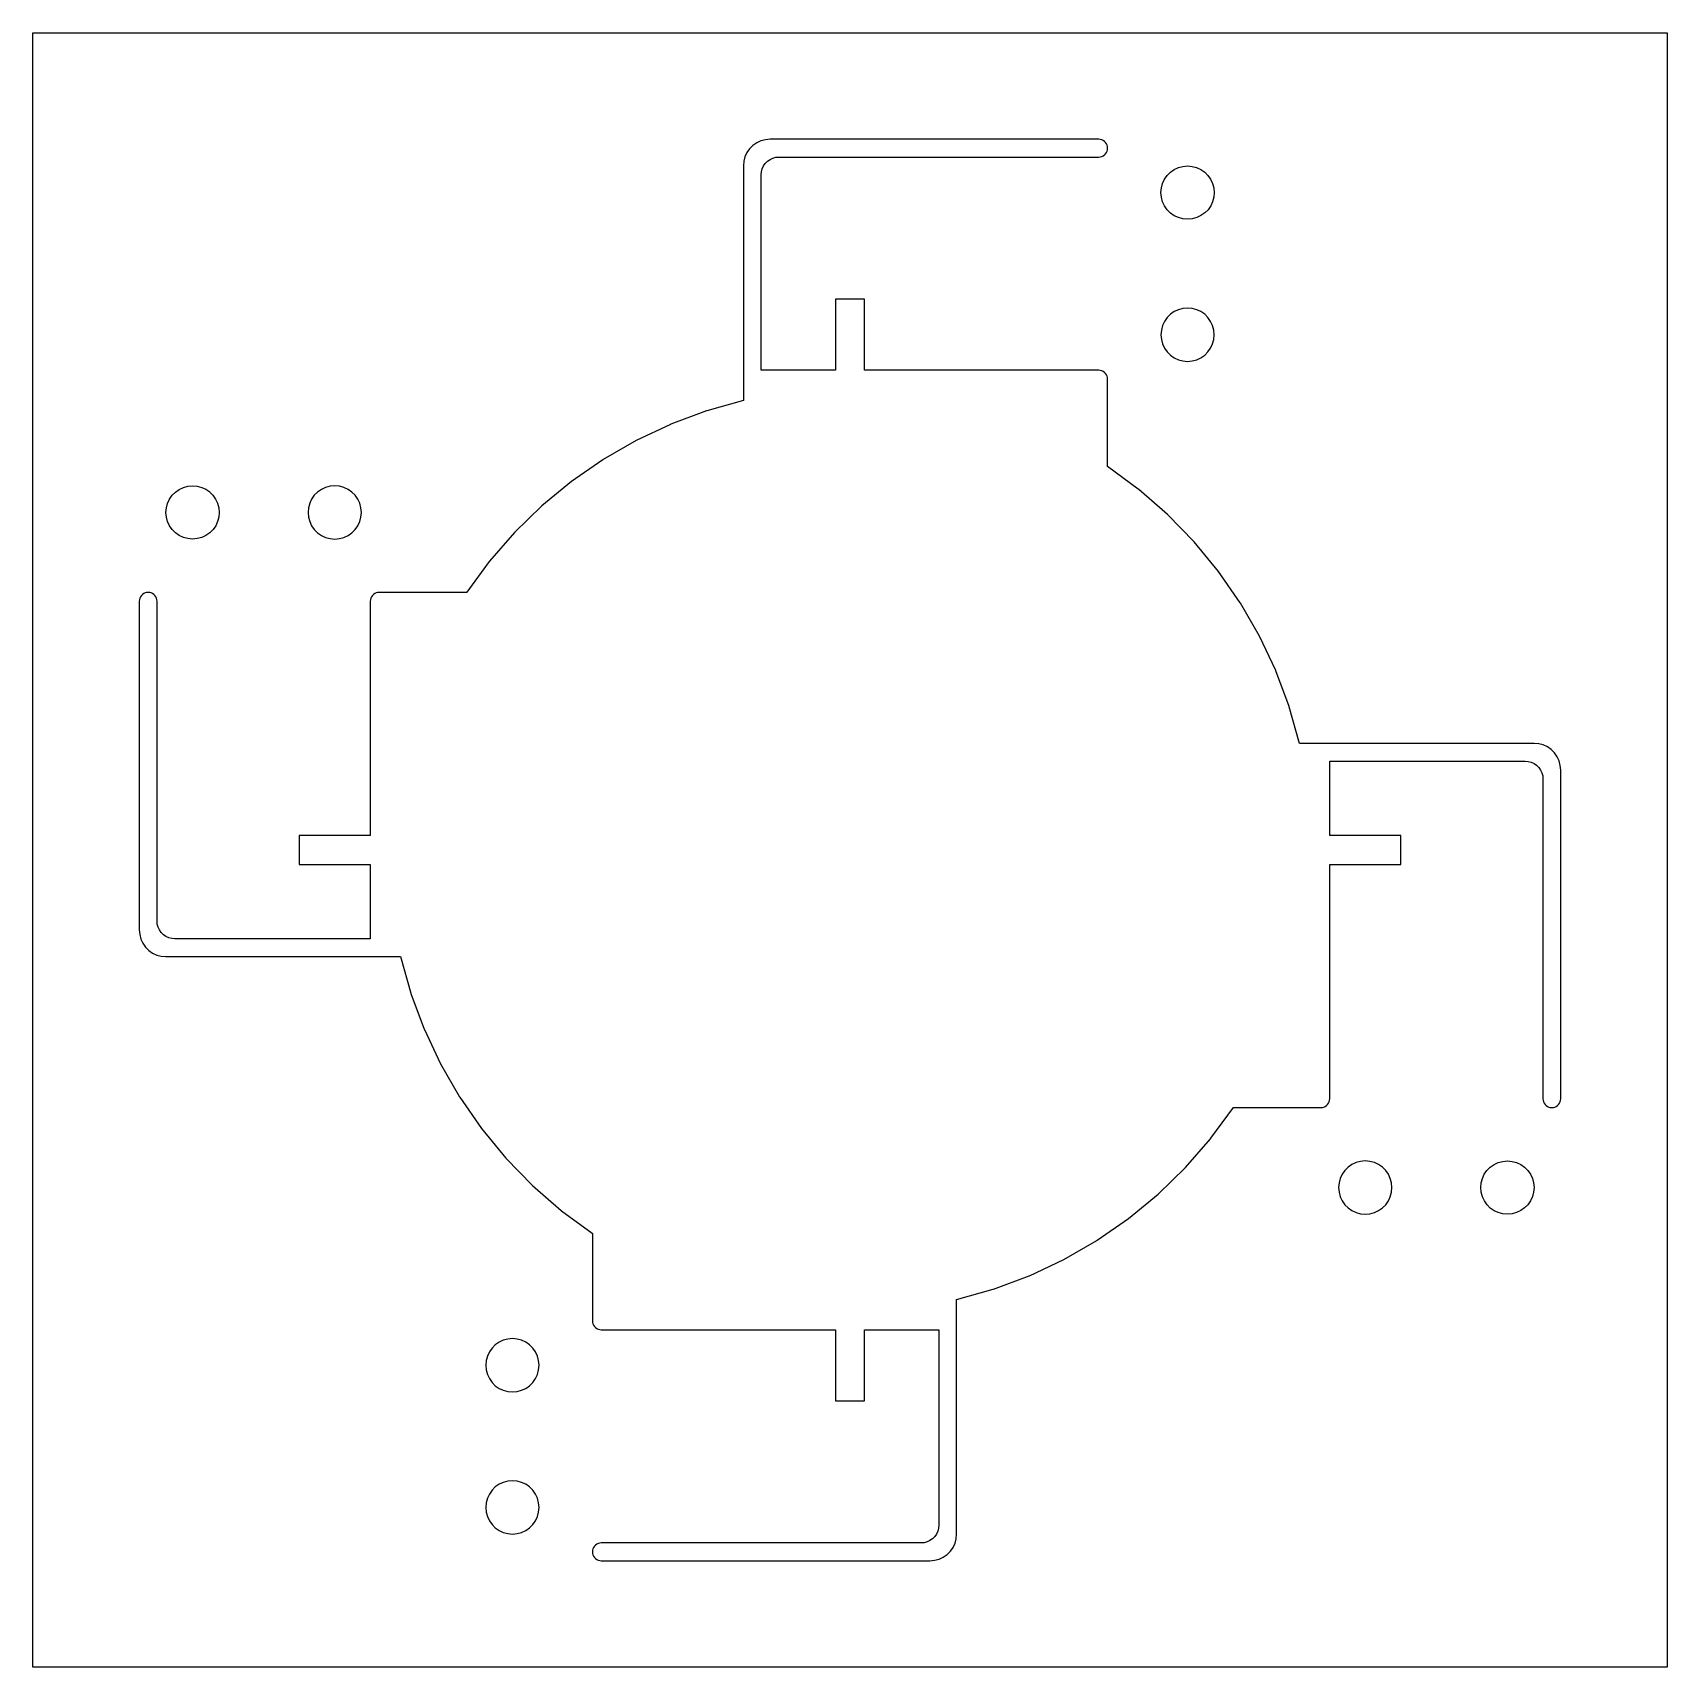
# Model space of a CAD drawing. Extents: x -46 to 46, y -46 to 46.
import ezdxf

# ---------------------------------------------------------------- set-up
doc = ezdxf.new("R2010")
doc.units = 0
doc.header["$MEASUREMENT"] = 0
doc.layers.add('Sketch14', color=7, linetype='Continuous')

msp = doc.modelspace()

# ---------------------------------------------------------------- linework, layer by layer
at = {"layer": 'Sketch14'}
for p, q in [((-46, 46, -0.81), (45.425, 46, -0.81)), ((-46, 45.425, -0.81), (-46, 46, -0.81)), ((45.425, 46, -0.81), (46, 46, -0.81)), ((46, 46, -0.81), (46, -45.425, -0.81)), ((-46, -46, -0.81), (-46, 45.425, -0.81)), ((-5.464, 39.649, -0.81), (-5.649, 39.464, -0.81)), ((-5.25, 39.799, -0.81), (-5.464, 39.649, -0.81)), ((-5.013, 39.91, -0.81), (-5.25, 39.799, -0.81)), ((-4.76, 39.977, -0.81), (-5.013, 39.91, -0.81)), ((-4.5, 40, -0.81), (-4.76, 39.977, -0.81)), ((-4.384, 40, -0.81), (-4.5, 40, -0.81)), ((14, 40, -0.81), (-4.384, 40, -0.81)), ((14.087, 39.992, -0.81), (14, 40, -0.81)), ((14.171, 39.97, -0.81), (14.087, 39.992, -0.81)), ((14.25, 39.933, -0.81), (14.171, 39.97, -0.81)), ((14.321, 39.883, -0.81), (14.25, 39.933, -0.81)), ((14.383, 39.821, -0.81), (14.321, 39.883, -0.81)), ((14.433, 39.75, -0.81), (14.383, 39.821, -0.81)), ((14.47, 39.671, -0.81), (14.433, 39.75, -0.81)), ((14.492, 39.587, -0.81), (14.47, 39.671, -0.81)), ((14.5, 39.501, -0.81), (14.492, 39.587, -0.81)), ((-5.977, 38.76, -0.81), (-6, 38.5, -0.81)), ((-5.91, 39.013, -0.81), (-5.977, 38.76, -0.81)), ((-5.799, 39.25, -0.81), (-5.91, 39.013, -0.81)), ((-5.649, 39.464, -0.81), (-5.799, 39.25, -0.81)), ((-4.866, 38.5, -0.81), (-4.766, 38.643, -0.81)), ((-4.766, 38.643, -0.81), (-4.643, 38.766, -0.81)), ((-4.643, 38.766, -0.81), (-4.5, 38.866, -0.81)), ((-4.5, 38.866, -0.81), (-4.342, 38.94, -0.81)), ((-4.342, 38.94, -0.81), (-4.174, 38.985, -0.81)), ((-4.174, 38.985, -0.81), (-4, 39, -0.81)), ((-4, 39, -0.81), (13.887, 39, -0.81)), ((13.887, 39, -0.81), (14, 39, -0.81)), ((14, 39, -0.81), (14.087, 39.008, -0.81)), ((14.087, 39.008, -0.81), (14.171, 39.03, -0.81)), ((14.171, 39.03, -0.81), (14.25, 39.067, -0.81)), ((14.25, 39.067, -0.81), (14.321, 39.117, -0.81)), ((14.321, 39.117, -0.81), (14.383, 39.179, -0.81)), ((14.383, 39.179, -0.81), (14.433, 39.25, -0.81)), ((14.433, 39.25, -0.81), (14.47, 39.329, -0.81)), ((14.47, 39.329, -0.81), (14.492, 39.413, -0.81)), ((14.492, 39.413, -0.81), (14.5, 39.5, -0.81)), ((-6, 38.5, -0.81), (-6, 25.381, -0.81)), ((-5, 38, -0.81), (-4.985, 38.174, -0.81)), ((-5, 37.931, -0.81), (-5, 38, -0.81)), ((-5, 27, -0.81), (-5, 37.931, -0.81)), ((-4.985, 38.174, -0.81), (-4.94, 38.342, -0.81)), ((-4.94, 38.342, -0.81), (-4.866, 38.5, -0.81)), ((17.59, 37.511, -0.81), (17.7, 37.749, -0.81)), ((17.7, 37.749, -0.81), (17.85, 37.963, -0.81)), ((17.85, 37.963, -0.81), (18.035, 38.148, -0.81)), ((18.035, 38.148, -0.81), (18.249, 38.298, -0.81)), ((18.249, 38.298, -0.81), (18.485, 38.409, -0.81)), ((18.485, 38.409, -0.81), (18.738, 38.477, -0.81)), ((18.738, 38.477, -0.81), (18.998, 38.5, -0.81)), ((18.998, 38.5, -0.81), (19.259, 38.477, -0.81)), ((19.259, 38.477, -0.81), (19.511, 38.41, -0.81)), ((19.511, 38.41, -0.81), (19.749, 38.3, -0.81)), ((19.749, 38.3, -0.81), (19.963, 38.15, -0.81)), ((19.963, 38.15, -0.81), (20.148, 37.965, -0.81)), ((20.148, 37.965, -0.81), (20.298, 37.751, -0.81)), ((20.298, 37.751, -0.81), (20.409, 37.515, -0.81)), ((17.5, 36.998, -0.81), (17.523, 37.259, -0.81)), ((17.523, 36.738, -0.81), (17.5, 36.998, -0.81)), ((17.523, 37.26, -0.81), (17.59, 37.511, -0.81)), ((20.409, 37.515, -0.81), (20.477, 37.262, -0.81)), ((20.477, 37.262, -0.81), (20.5, 37.002, -0.81)), ((20.5, 37.002, -0.81), (20.477, 36.741, -0.81)), ((17.591, 36.485, -0.81), (17.523, 36.738, -0.81)), ((17.702, 36.249, -0.81), (17.591, 36.485, -0.81)), ((17.852, 36.035, -0.81), (17.702, 36.249, -0.81)), ((18.037, 35.85, -0.81), (17.852, 36.035, -0.81)), ((20.15, 36.037, -0.81), (19.965, 35.852, -0.81)), ((20.3, 36.251, -0.81), (20.15, 36.037, -0.81)), ((20.41, 36.489, -0.81), (20.3, 36.251, -0.81)), ((20.477, 36.741, -0.81), (20.41, 36.489, -0.81)), ((18.251, 35.7, -0.81), (18.037, 35.85, -0.81)), ((18.489, 35.59, -0.81), (18.251, 35.7, -0.81)), ((18.741, 35.523, -0.81), (18.489, 35.59, -0.81)), ((19.002, 35.5, -0.81), (18.741, 35.523, -0.81)), ((19.262, 35.523, -0.81), (19.002, 35.5, -0.81)), ((19.515, 35.591, -0.81), (19.262, 35.523, -0.81)), ((19.751, 35.702, -0.81), (19.515, 35.591, -0.81)), ((19.965, 35.852, -0.81), (19.751, 35.702, -0.81)), ((-0.82, 31, -0.81), (-0.82, 27.025, -0.81)), ((-0.81, 31, -0.81), (-0.82, 31, -0.81)), ((0.82, 31, -0.81), (-0.81, 31, -0.81)), ((0.82, 30.975, -0.81), (0.82, 31, -0.81)), ((0.82, 27, -0.81), (0.82, 30.975, -0.81)), ((18.487, 30.41, -0.81), (18.25, 30.299, -0.81)), ((18.74, 30.477, -0.81), (18.487, 30.41, -0.81)), ((19, 30.5, -0.81), (18.74, 30.477, -0.81)), ((19.26, 30.477, -0.81), (19, 30.5, -0.81)), ((19.513, 30.41, -0.81), (19.26, 30.477, -0.81)), ((19.75, 30.299, -0.81), (19.513, 30.41, -0.81)), ((17.59, 29.513, -0.81), (17.523, 29.26, -0.81)), ((17.701, 29.75, -0.81), (17.59, 29.513, -0.81)), ((17.851, 29.964, -0.81), (17.701, 29.75, -0.81)), ((18.036, 30.149, -0.81), (17.851, 29.964, -0.81)), ((18.25, 30.299, -0.81), (18.036, 30.149, -0.81)), ((19.964, 30.149, -0.81), (19.75, 30.299, -0.81)), ((20.149, 29.964, -0.81), (19.964, 30.149, -0.81)), ((20.299, 29.75, -0.81), (20.149, 29.964, -0.81)), ((20.41, 29.513, -0.81), (20.299, 29.75, -0.81)), ((20.477, 29.26, -0.81), (20.41, 29.513, -0.81)), ((17.523, 29.26, -0.81), (17.5, 29, -0.81)), ((17.5, 29, -0.81), (17.523, 28.74, -0.81)), ((17.523, 28.74, -0.81), (17.59, 28.487, -0.81)), ((20.41, 28.487, -0.81), (20.477, 28.74, -0.81)), ((20.5, 29, -0.81), (20.477, 29.26, -0.81)), ((20.477, 28.74, -0.81), (20.5, 29, -0.81)), ((17.59, 28.487, -0.81), (17.701, 28.25, -0.81)), ((17.701, 28.25, -0.81), (17.851, 28.036, -0.81)), ((17.851, 28.036, -0.81), (18.036, 27.851, -0.81)), ((18.037, 27.85, -0.81), (18.25, 27.701, -0.81)), ((18.25, 27.701, -0.81), (18.487, 27.59, -0.81)), ((19.513, 27.59, -0.81), (19.75, 27.701, -0.81)), ((19.75, 27.701, -0.81), (19.964, 27.851, -0.81)), ((19.964, 27.851, -0.81), (20.149, 28.036, -0.81)), ((20.149, 28.036, -0.81), (20.299, 28.25, -0.81)), ((20.299, 28.25, -0.81), (20.41, 28.487, -0.81)), ((-4.974, 27, -0.81), (-5, 27, -0.81)), ((-0.82, 27, -0.81), (-4.974, 27, -0.81)), ((-0.82, 27.025, -0.81), (-0.82, 27, -0.81)), ((0.902, 27, -0.81), (0.82, 27, -0.81)), ((14, 27, -0.81), (0.902, 27, -0.81)), ((14.087, 26.992, -0.81), (14, 27, -0.81)), ((14.171, 26.97, -0.81), (14.087, 26.992, -0.81)), ((14.25, 26.933, -0.81), (14.171, 26.97, -0.81)), ((14.321, 26.883, -0.81), (14.25, 26.933, -0.81)), ((14.383, 26.821, -0.81), (14.321, 26.883, -0.81)), ((14.433, 26.75, -0.81), (14.383, 26.821, -0.81)), ((14.47, 26.671, -0.81), (14.433, 26.75, -0.81)), ((18.487, 27.59, -0.81), (18.74, 27.523, -0.81)), ((18.74, 27.523, -0.81), (19, 27.5, -0.81)), ((19, 27.5, -0.81), (19.26, 27.523, -0.81)), ((19.26, 27.523, -0.81), (19.513, 27.59, -0.81)), ((14.492, 26.587, -0.81), (14.47, 26.671, -0.81)), ((14.5, 26.5, -0.81), (14.492, 26.587, -0.81)), ((14.5, 26.469, -0.81), (14.5, 26.5, -0.81)), ((14.5, 21.581, -0.81), (14.5, 26.469, -0.81)), ((-6, 25.298, -0.81), (-8.062, 24.718, -0.81)), ((-6, 25.381, -0.81), (-6, 25.298, -0.81)), ((-10.106, 23.955, -0.81), (-12.044, 23.042, -0.81)), ((-10.094, 23.961, -0.81), (-10.106, 23.955, -0.81)), ((-10.082, 23.965, -0.81), (-10.094, 23.961, -0.81)), ((-8.075, 24.714, -0.81), (-10.082, 23.965, -0.81)), ((-8.062, 24.718, -0.81), (-8.075, 24.714, -0.81)), ((-12.044, 23.042, -0.81), (-13.9, 21.972, -0.81)), ((-13.911, 21.965, -0.81), (-15.672, 20.745, -0.81)), ((-13.9, 21.972, -0.81), (-13.911, 21.965, -0.81)), ((16.227, 20.314, -0.81), (14.5, 21.581, -0.81)), ((-37.965, 20.148, -0.81), (-37.751, 20.298, -0.81)), ((-37.751, 20.298, -0.81), (-37.515, 20.409, -0.81)), ((-37.515, 20.409, -0.81), (-37.262, 20.477, -0.81)), ((-37.262, 20.477, -0.81), (-37.002, 20.5, -0.81)), ((-37.002, 20.5, -0.81), (-36.741, 20.477, -0.81)), ((-36.741, 20.477, -0.81), (-36.489, 20.41, -0.81)), ((-36.489, 20.41, -0.81), (-36.251, 20.3, -0.81)), ((-36.251, 20.3, -0.81), (-36.037, 20.15, -0.81)), ((-29.75, 20.299, -0.81), (-29.964, 20.149, -0.81)), ((-29.513, 20.41, -0.81), (-29.75, 20.299, -0.81)), ((-29.26, 20.477, -0.81), (-29.513, 20.41, -0.81)), ((-29, 20.5, -0.81), (-29.26, 20.477, -0.81)), ((-28.74, 20.477, -0.81), (-29, 20.5, -0.81)), ((-28.487, 20.41, -0.81), (-28.74, 20.477, -0.81)), ((-28.25, 20.299, -0.81), (-28.487, 20.41, -0.81)), ((-28.036, 20.149, -0.81), (-28.25, 20.299, -0.81)), ((-15.683, 20.738, -0.81), (-17.336, 19.376, -0.81)), ((-15.672, 20.745, -0.81), (-15.683, 20.738, -0.81)), ((16.238, 20.306, -0.81), (16.227, 20.314, -0.81)), ((16.248, 20.297, -0.81), (16.238, 20.306, -0.81)), ((17.864, 18.891, -0.81), (16.248, 20.297, -0.81)), ((-38.477, 19.259, -0.81), (-38.41, 19.511, -0.81)), ((-38.41, 19.511, -0.81), (-38.3, 19.749, -0.81)), ((-38.3, 19.749, -0.81), (-38.15, 19.963, -0.81)), ((-38.15, 19.963, -0.81), (-37.965, 20.148, -0.81)), ((-36.036, 20.149, -0.81), (-35.852, 19.965, -0.81)), ((-35.852, 19.965, -0.81), (-35.702, 19.751, -0.81)), ((-35.702, 19.751, -0.81), (-35.591, 19.515, -0.81)), ((-35.591, 19.515, -0.81), (-35.523, 19.262, -0.81)), ((-30.41, 19.513, -0.81), (-30.477, 19.26, -0.81)), ((-30.299, 19.75, -0.81), (-30.41, 19.513, -0.81)), ((-30.149, 19.964, -0.81), (-30.299, 19.75, -0.81)), ((-29.964, 20.149, -0.81), (-30.149, 19.964, -0.81)), ((-27.851, 19.964, -0.81), (-28.036, 20.149, -0.81)), ((-27.701, 19.75, -0.81), (-27.851, 19.964, -0.81)), ((-27.59, 19.513, -0.81), (-27.701, 19.75, -0.81)), ((-27.523, 19.26, -0.81), (-27.59, 19.513, -0.81)), ((-17.347, 19.367, -0.81), (-18.882, 17.873, -0.81)), ((-17.336, 19.376, -0.81), (-17.347, 19.367, -0.81)), ((-38.5, 18.998, -0.81), (-38.477, 19.259, -0.81)), ((-38.477, 18.738, -0.81), (-38.5, 18.998, -0.81)), ((-38.409, 18.485, -0.81), (-38.477, 18.738, -0.81)), ((-38.298, 18.249, -0.81), (-38.409, 18.485, -0.81)), ((-35.59, 18.489, -0.81), (-35.7, 18.251, -0.81)), ((-35.523, 18.741, -0.81), (-35.59, 18.489, -0.81)), ((-35.523, 19.262, -0.81), (-35.5, 19.002, -0.81)), ((-35.5, 19.002, -0.81), (-35.523, 18.741, -0.81)), ((-30.477, 19.26, -0.81), (-30.5, 19, -0.81)), ((-30.5, 19, -0.81), (-30.477, 18.74, -0.81)), ((-30.477, 18.74, -0.81), (-30.41, 18.487, -0.81)), ((-30.41, 18.487, -0.81), (-30.299, 18.25, -0.81)), ((-27.701, 18.25, -0.81), (-27.59, 18.487, -0.81)), ((-27.59, 18.487, -0.81), (-27.523, 18.74, -0.81)), ((-27.5, 19, -0.81), (-27.523, 19.26, -0.81)), ((-27.523, 18.74, -0.81), (-27.5, 19, -0.81)), ((17.873, 18.882, -0.81), (17.864, 18.891, -0.81)), ((19.367, 17.347, -0.81), (17.873, 18.882, -0.81)), ((-38.148, 18.035, -0.81), (-38.298, 18.249, -0.81)), ((-37.963, 17.85, -0.81), (-38.148, 18.035, -0.81)), ((-37.749, 17.7, -0.81), (-37.963, 17.85, -0.81)), ((-37.511, 17.59, -0.81), (-37.749, 17.7, -0.81)), ((-37.259, 17.523, -0.81), (-37.511, 17.59, -0.81)), ((-36.998, 17.5, -0.81), (-37.259, 17.523, -0.81)), ((-36.738, 17.523, -0.81), (-36.998, 17.5, -0.81)), ((-36.485, 17.591, -0.81), (-36.738, 17.523, -0.81)), ((-36.249, 17.702, -0.81), (-36.485, 17.591, -0.81)), ((-36.035, 17.852, -0.81), (-36.249, 17.702, -0.81)), ((-35.85, 18.037, -0.81), (-36.035, 17.852, -0.81)), ((-35.7, 18.251, -0.81), (-35.85, 18.037, -0.81)), ((-30.299, 18.25, -0.81), (-30.149, 18.036, -0.81)), ((-30.149, 18.036, -0.81), (-29.964, 17.851, -0.81)), ((-29.964, 17.851, -0.81), (-29.75, 17.701, -0.81)), ((-29.75, 17.701, -0.81), (-29.513, 17.59, -0.81)), ((-29.511, 17.59, -0.81), (-29.26, 17.523, -0.81)), ((-29.26, 17.523, -0.81), (-29, 17.5, -0.81)), ((-29, 17.5, -0.81), (-28.74, 17.523, -0.81)), ((-28.74, 17.523, -0.81), (-28.487, 17.59, -0.81)), ((-28.487, 17.59, -0.81), (-28.25, 17.701, -0.81)), ((-28.25, 17.701, -0.81), (-28.036, 17.851, -0.81)), ((-28.036, 17.851, -0.81), (-27.851, 18.036, -0.81)), ((-27.851, 18.036, -0.81), (-27.701, 18.25, -0.81)), ((-18.891, 17.864, -0.81), (-20.297, 16.248, -0.81)), ((-18.882, 17.873, -0.81), (-18.891, 17.864, -0.81)), ((19.376, 17.336, -0.81), (19.367, 17.347, -0.81)), ((20.738, 15.683, -0.81), (19.376, 17.336, -0.81)), ((-20.306, 16.238, -0.81), (-21.573, 14.511, -0.81)), ((-20.297, 16.248, -0.81), (-20.306, 16.238, -0.81)), ((20.745, 15.672, -0.81), (20.738, 15.683, -0.81)), ((21.965, 13.911, -0.81), (20.745, 15.672, -0.81)), ((-39.992, 14.087, -0.81), (-40, 14, -0.81)), ((-40, 14, -0.81), (-40, -4.384, -0.81)), ((-39.97, 14.171, -0.81), (-39.992, 14.087, -0.81)), ((-39.933, 14.25, -0.81), (-39.97, 14.171, -0.81)), ((-39.883, 14.321, -0.81), (-39.933, 14.25, -0.81)), ((-39.821, 14.383, -0.81), (-39.883, 14.321, -0.81)), ((-39.75, 14.433, -0.81), (-39.821, 14.383, -0.81)), ((-39.671, 14.47, -0.81), (-39.75, 14.433, -0.81)), ((-39.587, 14.492, -0.81), (-39.671, 14.47, -0.81)), ((-39.5, 14.5, -0.81), (-39.587, 14.492, -0.81)), ((-39.413, 14.492, -0.81), (-39.5, 14.5, -0.81)), ((-39.329, 14.47, -0.81), (-39.413, 14.492, -0.81)), ((-39.25, 14.433, -0.81), (-39.329, 14.47, -0.81)), ((-39.179, 14.383, -0.81), (-39.25, 14.433, -0.81)), ((-39.117, 14.321, -0.81), (-39.179, 14.383, -0.81)), ((-39.067, 14.25, -0.81), (-39.117, 14.321, -0.81)), ((-39.03, 14.171, -0.81), (-39.067, 14.25, -0.81)), ((-39.008, 14.087, -0.81), (-39.03, 14.171, -0.81)), ((-39, 14, -0.81), (-39.008, 14.087, -0.81)), ((-39, 13.887, -0.81), (-39, 14, -0.81)), ((-39, -4, -0.81), (-39, 13.887, -0.81)), ((-26.992, 14.087, -0.81), (-27, 14, -0.81)), ((-27, 14, -0.81), (-27, 0.902, -0.81)), ((-26.97, 14.171, -0.81), (-26.992, 14.087, -0.81)), ((-26.933, 14.25, -0.81), (-26.97, 14.171, -0.81)), ((-26.883, 14.321, -0.81), (-26.933, 14.25, -0.81)), ((-26.821, 14.383, -0.81), (-26.883, 14.321, -0.81)), ((-26.75, 14.433, -0.81), (-26.821, 14.383, -0.81)), ((-26.671, 14.47, -0.81), (-26.75, 14.433, -0.81)), ((-26.587, 14.492, -0.81), (-26.671, 14.47, -0.81)), ((-26.5, 14.5, -0.81), (-26.587, 14.492, -0.81)), ((-26.469, 14.5, -0.81), (-26.5, 14.5, -0.81)), ((-21.581, 14.5, -0.81), (-26.469, 14.5, -0.81)), ((-21.573, 14.511, -0.81), (-21.581, 14.5, -0.81)), ((21.972, 13.9, -0.81), (21.965, 13.911, -0.81)), ((23.042, 12.044, -0.81), (21.972, 13.9, -0.81)), ((23.048, 12.032, -0.81), (23.042, 12.044, -0.81)), ((23.961, 10.094, -0.81), (23.048, 12.032, -0.81)), ((23.965, 10.082, -0.81), (23.961, 10.094, -0.81)), ((24.714, 8.075, -0.81), (23.965, 10.082, -0.81)), ((24.718, 8.062, -0.81), (24.714, 8.075, -0.81)), ((25.298, 6, -0.81), (24.718, 8.062, -0.81)), ((25.381, 6, -0.81), (25.298, 6, -0.81)), ((38.5, 6, -0.81), (25.381, 6, -0.81)), ((38.76, 5.977, -0.81), (38.5, 6, -0.81)), ((39.013, 5.91, -0.81), (38.76, 5.977, -0.81)), ((39.25, 5.799, -0.81), (39.013, 5.91, -0.81)), ((39.464, 5.649, -0.81), (39.25, 5.799, -0.81)), ((39.649, 5.464, -0.81), (39.464, 5.649, -0.81)), ((27, 5, -0.81), (37.931, 5, -0.81)), ((27, 4.974, -0.81), (27, 5, -0.81)), ((27, 0.82, -0.81), (27, 4.974, -0.81)), ((37.931, 5, -0.81), (38, 5, -0.81)), ((38, 5, -0.81), (38.174, 4.985, -0.81)), ((38.174, 4.985, -0.81), (38.342, 4.94, -0.81)), ((38.342, 4.94, -0.81), (38.5, 4.866, -0.81)), ((38.5, 4.866, -0.81), (38.643, 4.766, -0.81)), ((38.643, 4.766, -0.81), (38.766, 4.643, -0.81)), ((38.766, 4.643, -0.81), (38.866, 4.5, -0.81)), ((39.799, 5.25, -0.81), (39.649, 5.464, -0.81)), ((39.91, 5.013, -0.81), (39.799, 5.25, -0.81)), ((39.977, 4.76, -0.81), (39.91, 5.013, -0.81)), ((40, 4.5, -0.81), (39.977, 4.76, -0.81)), ((38.866, 4.5, -0.81), (38.94, 4.342, -0.81)), ((38.94, 4.342, -0.81), (38.985, 4.174, -0.81)), ((38.985, 4.174, -0.81), (39, 4, -0.81)), ((39, 4, -0.81), (39, -13.887, -0.81)), ((40, 4.384, -0.81), (40, 4.5, -0.81)), ((40, -14, -0.81), (40, 4.384, -0.81)), ((-30.975, 0.82, -0.81), (-31, 0.82, -0.81)), ((-31, 0.82, -0.81), (-31, -0.81, -0.81)), ((-27, 0.82, -0.81), (-30.975, 0.82, -0.81)), ((-27, 0.902, -0.81), (-27, 0.82, -0.81)), ((27.025, 0.82, -0.81), (27, 0.82, -0.81)), ((31, 0.82, -0.81), (27.025, 0.82, -0.81)), ((31, 0.81, -0.81), (31, 0.82, -0.81)), ((31, -0.82, -0.81), (31, 0.81, -0.81)), ((-31, -0.81, -0.81), (-31, -0.82, -0.81)), ((-31, -0.82, -0.81), (-27.025, -0.82, -0.81)), ((-27.025, -0.82, -0.81), (-27, -0.82, -0.81)), ((-27, -0.82, -0.81), (-27, -4.974, -0.81)), ((27, -0.902, -0.81), (27, -0.82, -0.81)), ((27, -0.82, -0.81), (30.975, -0.82, -0.81)), ((27, -14, -0.81), (27, -0.902, -0.81)), ((30.975, -0.82, -0.81), (31, -0.82, -0.81)), ((-40, -4.384, -0.81), (-40, -4.5, -0.81)), ((-40, -4.5, -0.81), (-39.977, -4.76, -0.81)), ((-38.985, -4.174, -0.81), (-39, -4, -0.81)), ((-38.94, -4.342, -0.81), (-38.985, -4.174, -0.81)), ((-38.866, -4.5, -0.81), (-38.94, -4.342, -0.81)), ((-38.766, -4.643, -0.81), (-38.866, -4.5, -0.81)), ((-39.977, -4.76, -0.81), (-39.91, -5.013, -0.81)), ((-39.91, -5.013, -0.81), (-39.799, -5.25, -0.81)), ((-39.799, -5.25, -0.81), (-39.649, -5.464, -0.81)), ((-39.649, -5.464, -0.81), (-39.464, -5.649, -0.81)), ((-38.643, -4.766, -0.81), (-38.766, -4.643, -0.81)), ((-38.5, -4.866, -0.81), (-38.643, -4.766, -0.81)), ((-38.342, -4.94, -0.81), (-38.5, -4.866, -0.81)), ((-38.174, -4.985, -0.81), (-38.342, -4.94, -0.81)), ((-38, -5, -0.81), (-38.174, -4.985, -0.81)), ((-37.931, -5, -0.81), (-38, -5, -0.81)), ((-27, -5, -0.81), (-37.931, -5, -0.81)), ((-27, -4.974, -0.81), (-27, -5, -0.81)), ((-39.464, -5.649, -0.81), (-39.25, -5.799, -0.81)), ((-39.25, -5.799, -0.81), (-39.013, -5.91, -0.81)), ((-39.013, -5.91, -0.81), (-38.76, -5.977, -0.81)), ((-38.76, -5.977, -0.81), (-38.5, -6, -0.81)), ((-38.5, -6, -0.81), (-25.381, -6, -0.81)), ((-25.381, -6, -0.81), (-25.298, -6, -0.81)), ((-25.298, -6, -0.81), (-24.718, -8.062, -0.81)), ((-24.718, -8.062, -0.81), (-24.714, -8.075, -0.81)), ((-24.714, -8.075, -0.81), (-23.965, -10.082, -0.81)), ((-23.965, -10.082, -0.81), (-23.961, -10.094, -0.81)), ((-23.961, -10.094, -0.81), (-23.955, -10.106, -0.81)), ((-23.955, -10.106, -0.81), (-23.042, -12.044, -0.81)), ((-23.042, -12.044, -0.81), (-21.972, -13.9, -0.81)), ((-21.972, -13.9, -0.81), (-21.965, -13.911, -0.81)), ((-21.965, -13.911, -0.81), (-20.745, -15.672, -0.81)), ((20.314, -16.227, -0.81), (21.581, -14.5, -0.81)), ((21.581, -14.5, -0.81), (26.469, -14.5, -0.81)), ((26.469, -14.5, -0.81), (26.5, -14.5, -0.81)), ((26.5, -14.5, -0.81), (26.587, -14.492, -0.81)), ((26.587, -14.492, -0.81), (26.671, -14.47, -0.81)), ((26.671, -14.47, -0.81), (26.75, -14.433, -0.81)), ((26.75, -14.433, -0.81), (26.821, -14.383, -0.81)), ((26.821, -14.383, -0.81), (26.883, -14.321, -0.81)), ((26.883, -14.321, -0.81), (26.933, -14.25, -0.81)), ((26.933, -14.25, -0.81), (26.97, -14.171, -0.81)), ((26.97, -14.171, -0.81), (26.992, -14.087, -0.81)), ((26.992, -14.087, -0.81), (27, -14, -0.81)), ((39, -13.887, -0.81), (39, -14, -0.81)), ((39, -14, -0.81), (39.008, -14.087, -0.81)), ((39.008, -14.087, -0.81), (39.03, -14.171, -0.81)), ((39.03, -14.171, -0.81), (39.067, -14.25, -0.81)), ((39.067, -14.25, -0.81), (39.117, -14.321, -0.81)), ((39.117, -14.321, -0.81), (39.179, -14.383, -0.81)), ((39.179, -14.383, -0.81), (39.25, -14.433, -0.81)), ((39.25, -14.433, -0.81), (39.329, -14.47, -0.81)), ((39.329, -14.47, -0.81), (39.413, -14.492, -0.81)), ((39.413, -14.492, -0.81), (39.5, -14.5, -0.81)), ((39.5, -14.5, -0.81), (39.587, -14.492, -0.81)), ((39.587, -14.492, -0.81), (39.671, -14.47, -0.81)), ((39.671, -14.47, -0.81), (39.75, -14.433, -0.81)), ((39.75, -14.433, -0.81), (39.821, -14.383, -0.81)), ((39.821, -14.383, -0.81), (39.883, -14.321, -0.81)), ((39.883, -14.321, -0.81), (39.933, -14.25, -0.81)), ((39.933, -14.25, -0.81), (39.97, -14.171, -0.81)), ((39.97, -14.171, -0.81), (39.992, -14.087, -0.81)), ((39.992, -14.087, -0.81), (40, -14, -0.81)), ((-20.745, -15.672, -0.81), (-20.738, -15.683, -0.81)), ((-20.738, -15.683, -0.81), (-19.376, -17.336, -0.81)), ((18.891, -17.864, -0.81), (20.297, -16.248, -0.81)), ((20.297, -16.248, -0.81), (20.306, -16.238, -0.81)), ((20.306, -16.238, -0.81), (20.314, -16.227, -0.81)), ((-19.376, -17.336, -0.81), (-19.367, -17.347, -0.81)), ((-19.367, -17.347, -0.81), (-17.873, -18.882, -0.81)), ((17.347, -19.367, -0.81), (18.882, -17.873, -0.81)), ((18.882, -17.873, -0.81), (18.891, -17.864, -0.81)), ((27.701, -18.25, -0.81), (27.59, -18.487, -0.81)), ((27.851, -18.036, -0.81), (27.701, -18.25, -0.81)), ((28.036, -17.851, -0.81), (27.851, -18.036, -0.81)), ((28.25, -17.701, -0.81), (28.036, -17.851, -0.81)), ((28.487, -17.59, -0.81), (28.25, -17.701, -0.81)), ((28.74, -17.523, -0.81), (28.487, -17.59, -0.81)), ((29, -17.5, -0.81), (28.74, -17.523, -0.81)), ((29.26, -17.523, -0.81), (29, -17.5, -0.81)), ((29.513, -17.59, -0.81), (29.26, -17.523, -0.81)), ((29.75, -17.701, -0.81), (29.513, -17.59, -0.81)), ((29.964, -17.851, -0.81), (29.75, -17.701, -0.81)), ((30.149, -18.036, -0.81), (29.964, -17.851, -0.81)), ((30.299, -18.25, -0.81), (30.149, -18.036, -0.81)), ((30.41, -18.487, -0.81), (30.299, -18.25, -0.81)), ((35.59, -18.489, -0.81), (35.7, -18.251, -0.81)), ((35.7, -18.251, -0.81), (35.85, -18.037, -0.81)), ((35.85, -18.037, -0.81), (36.035, -17.852, -0.81)), ((36.035, -17.852, -0.81), (36.249, -17.702, -0.81)), ((36.249, -17.702, -0.81), (36.485, -17.591, -0.81)), ((36.485, -17.591, -0.81), (36.738, -17.523, -0.81)), ((36.738, -17.523, -0.81), (36.998, -17.5, -0.81)), ((36.998, -17.5, -0.81), (37.259, -17.523, -0.81)), ((37.26, -17.523, -0.81), (37.511, -17.59, -0.81)), ((37.511, -17.59, -0.81), (37.749, -17.7, -0.81)), ((37.749, -17.7, -0.81), (37.963, -17.85, -0.81)), ((37.963, -17.85, -0.81), (38.148, -18.035, -0.81)), ((38.148, -18.035, -0.81), (38.298, -18.249, -0.81)), ((38.298, -18.249, -0.81), (38.409, -18.485, -0.81)), ((-17.873, -18.882, -0.81), (-17.864, -18.891, -0.81)), ((-17.864, -18.891, -0.81), (-16.248, -20.297, -0.81)), ((27.523, -18.74, -0.81), (27.5, -19, -0.81)), ((27.5, -19, -0.81), (27.523, -19.26, -0.81)), ((27.59, -18.487, -0.81), (27.523, -18.74, -0.81)), ((27.523, -19.26, -0.81), (27.59, -19.513, -0.81)), ((30.477, -18.74, -0.81), (30.41, -18.487, -0.81)), ((30.41, -19.513, -0.81), (30.477, -19.26, -0.81)), ((30.5, -18.998, -0.81), (30.477, -18.74, -0.81)), ((30.477, -19.26, -0.81), (30.5, -19, -0.81)), ((35.5, -19.002, -0.81), (35.523, -18.741, -0.81)), ((35.523, -19.262, -0.81), (35.5, -19.002, -0.81)), ((35.523, -18.741, -0.81), (35.59, -18.489, -0.81)), ((35.591, -19.515, -0.81), (35.523, -19.262, -0.81)), ((38.409, -18.485, -0.81), (38.477, -18.738, -0.81)), ((38.477, -19.259, -0.81), (38.41, -19.511, -0.81)), ((38.477, -18.738, -0.81), (38.5, -18.998, -0.81)), ((38.5, -18.998, -0.81), (38.477, -19.259, -0.81)), ((15.683, -20.738, -0.81), (17.336, -19.376, -0.81)), ((17.336, -19.376, -0.81), (17.347, -19.367, -0.81)), ((27.59, -19.513, -0.81), (27.701, -19.75, -0.81)), ((27.701, -19.75, -0.81), (27.851, -19.964, -0.81)), ((27.851, -19.964, -0.81), (28.036, -20.149, -0.81)), ((28.036, -20.149, -0.81), (28.25, -20.299, -0.81)), ((29.75, -20.299, -0.81), (29.964, -20.149, -0.81)), ((29.964, -20.149, -0.81), (30.149, -19.964, -0.81)), ((30.149, -19.964, -0.81), (30.299, -19.75, -0.81)), ((30.299, -19.75, -0.81), (30.41, -19.513, -0.81)), ((35.702, -19.751, -0.81), (35.591, -19.515, -0.81)), ((35.852, -19.965, -0.81), (35.702, -19.751, -0.81)), ((36.037, -20.15, -0.81), (35.852, -19.965, -0.81)), ((36.251, -20.3, -0.81), (36.037, -20.15, -0.81)), ((37.965, -20.148, -0.81), (37.751, -20.298, -0.81)), ((38.15, -19.963, -0.81), (37.965, -20.148, -0.81)), ((38.3, -19.749, -0.81), (38.15, -19.963, -0.81)), ((38.41, -19.511, -0.81), (38.3, -19.749, -0.81)), ((-16.248, -20.297, -0.81), (-16.238, -20.306, -0.81)), ((-16.238, -20.306, -0.81), (-14.511, -21.573, -0.81)), ((13.911, -21.965, -0.81), (15.672, -20.745, -0.81)), ((15.672, -20.745, -0.81), (15.683, -20.738, -0.81)), ((28.25, -20.299, -0.81), (28.487, -20.41, -0.81)), ((28.487, -20.41, -0.81), (28.74, -20.477, -0.81)), ((28.74, -20.477, -0.81), (29, -20.5, -0.81)), ((29, -20.5, -0.81), (29.26, -20.477, -0.81)), ((29.26, -20.477, -0.81), (29.513, -20.41, -0.81)), ((29.513, -20.41, -0.81), (29.75, -20.299, -0.81)), ((36.489, -20.41, -0.81), (36.251, -20.3, -0.81)), ((36.741, -20.477, -0.81), (36.489, -20.41, -0.81)), ((37.002, -20.5, -0.81), (36.741, -20.477, -0.81)), ((37.262, -20.477, -0.81), (37.002, -20.5, -0.81)), ((37.515, -20.409, -0.81), (37.262, -20.477, -0.81)), ((37.751, -20.298, -0.81), (37.515, -20.409, -0.81)), ((-14.511, -21.573, -0.81), (-14.5, -21.581, -0.81)), ((-14.5, -21.581, -0.81), (-14.5, -26.469, -0.81)), ((12.044, -23.042, -0.81), (13.9, -21.972, -0.81)), ((13.9, -21.972, -0.81), (13.911, -21.965, -0.81)), ((10.094, -23.961, -0.81), (12.032, -23.048, -0.81)), ((12.032, -23.048, -0.81), (12.044, -23.042, -0.81)), ((6, -25.298, -0.81), (8.062, -24.718, -0.81)), ((8.062, -24.718, -0.81), (8.075, -24.714, -0.81)), ((8.075, -24.714, -0.81), (10.082, -23.965, -0.81)), ((10.082, -23.965, -0.81), (10.094, -23.961, -0.81)), ((6, -25.381, -0.81), (6, -25.298, -0.81)), ((6, -38.5, -0.81), (6, -25.381, -0.81)), ((-14.5, -26.469, -0.81), (-14.5, -26.5, -0.81)), ((-14.5, -26.5, -0.81), (-14.492, -26.587, -0.81)), ((-14.492, -26.587, -0.81), (-14.47, -26.671, -0.81)), ((-14.47, -26.671, -0.81), (-14.433, -26.75, -0.81)), ((-19.513, -27.59, -0.81), (-19.75, -27.701, -0.81)), ((-19.26, -27.523, -0.81), (-19.513, -27.59, -0.81)), ((-19, -27.5, -0.81), (-19.26, -27.523, -0.81)), ((-18.74, -27.523, -0.81), (-19, -27.5, -0.81)), ((-18.487, -27.59, -0.81), (-18.74, -27.523, -0.81)), ((-18.25, -27.701, -0.81), (-18.487, -27.59, -0.81)), ((-14.433, -26.75, -0.81), (-14.383, -26.821, -0.81)), ((-14.383, -26.821, -0.81), (-14.321, -26.883, -0.81)), ((-14.321, -26.883, -0.81), (-14.25, -26.933, -0.81)), ((-14.25, -26.933, -0.81), (-14.171, -26.97, -0.81)), ((-14.171, -26.97, -0.81), (-14.087, -26.992, -0.81)), ((-14.087, -26.992, -0.81), (-14, -27, -0.81)), ((-14, -27, -0.81), (-0.902, -27, -0.81)), ((-0.902, -27, -0.81), (-0.82, -27, -0.81)), ((-0.82, -27, -0.81), (-0.82, -30.975, -0.81)), ((0.82, -27.025, -0.81), (0.82, -27, -0.81)), ((0.82, -27, -0.81), (4.974, -27, -0.81)), ((0.82, -31, -0.81), (0.82, -27.025, -0.81)), ((4.974, -27, -0.81), (5, -27, -0.81)), ((5, -27, -0.81), (5, -37.931, -0.81)), ((-20.41, -28.487, -0.81), (-20.477, -28.74, -0.81)), ((-20.299, -28.25, -0.81), (-20.41, -28.487, -0.81)), ((-20.149, -28.036, -0.81), (-20.299, -28.25, -0.81)), ((-19.964, -27.851, -0.81), (-20.149, -28.036, -0.81)), ((-19.75, -27.701, -0.81), (-19.964, -27.851, -0.81)), ((-18.036, -27.851, -0.81), (-18.25, -27.701, -0.81)), ((-17.851, -28.036, -0.81), (-18.036, -27.851, -0.81)), ((-17.701, -28.25, -0.81), (-17.851, -28.036, -0.81)), ((-17.59, -28.487, -0.81), (-17.701, -28.25, -0.81)), ((-17.523, -28.74, -0.81), (-17.59, -28.487, -0.81)), ((-20.477, -28.74, -0.81), (-20.5, -29, -0.81)), ((-20.5, -29, -0.81), (-20.477, -29.26, -0.81)), ((-20.477, -29.26, -0.81), (-20.41, -29.513, -0.81)), ((-17.59, -29.511, -0.81), (-17.523, -29.26, -0.81)), ((-17.5, -29, -0.81), (-17.523, -28.74, -0.81)), ((-17.523, -29.26, -0.81), (-17.5, -29, -0.81)), ((-20.41, -29.513, -0.81), (-20.299, -29.75, -0.81)), ((-20.299, -29.75, -0.81), (-20.149, -29.964, -0.81)), ((-20.149, -29.964, -0.81), (-19.964, -30.149, -0.81)), ((-19.964, -30.149, -0.81), (-19.75, -30.299, -0.81)), ((-19.75, -30.299, -0.81), (-19.513, -30.41, -0.81)), ((-18.487, -30.41, -0.81), (-18.25, -30.299, -0.81)), ((-18.25, -30.299, -0.81), (-18.036, -30.149, -0.81)), ((-18.036, -30.149, -0.81), (-17.851, -29.964, -0.81)), ((-17.851, -29.964, -0.81), (-17.701, -29.75, -0.81)), ((-17.701, -29.75, -0.81), (-17.59, -29.513, -0.81)), ((-19.513, -30.41, -0.81), (-19.26, -30.477, -0.81)), ((-19.26, -30.477, -0.81), (-19, -30.5, -0.81)), ((-19, -30.5, -0.81), (-18.74, -30.477, -0.81)), ((-18.74, -30.477, -0.81), (-18.487, -30.41, -0.81)), ((-0.82, -30.975, -0.81), (-0.82, -31, -0.81)), ((-0.82, -31, -0.81), (0.81, -31, -0.81)), ((0.81, -31, -0.81), (0.82, -31, -0.81)), ((-19.964, -35.851, -0.81), (-20.149, -36.036, -0.81)), ((-19.75, -35.701, -0.81), (-19.964, -35.851, -0.81)), ((-19.513, -35.59, -0.81), (-19.75, -35.701, -0.81)), ((-19.26, -35.523, -0.81), (-19.513, -35.59, -0.81)), ((-19, -35.5, -0.81), (-19.26, -35.523, -0.81)), ((-18.74, -35.523, -0.81), (-19, -35.5, -0.81)), ((-18.487, -35.59, -0.81), (-18.74, -35.523, -0.81)), ((-18.25, -35.701, -0.81), (-18.487, -35.59, -0.81)), ((-18.036, -35.851, -0.81), (-18.25, -35.701, -0.81)), ((-17.851, -36.036, -0.81), (-18.036, -35.851, -0.81)), ((-20.477, -36.74, -0.81), (-20.5, -37, -0.81)), ((-20.41, -36.487, -0.81), (-20.477, -36.74, -0.81)), ((-20.299, -36.25, -0.81), (-20.41, -36.487, -0.81)), ((-20.149, -36.036, -0.81), (-20.299, -36.25, -0.81)), ((-17.701, -36.25, -0.81), (-17.851, -36.036, -0.81)), ((-17.59, -36.487, -0.81), (-17.701, -36.25, -0.81)), ((-17.523, -36.74, -0.81), (-17.59, -36.487, -0.81)), ((-17.5, -37, -0.81), (-17.523, -36.74, -0.81)), ((-20.5, -37, -0.81), (-20.477, -37.26, -0.81)), ((-20.477, -37.26, -0.81), (-20.41, -37.513, -0.81)), ((-20.41, -37.513, -0.81), (-20.299, -37.75, -0.81)), ((-17.701, -37.75, -0.81), (-17.59, -37.513, -0.81)), ((-17.59, -37.513, -0.81), (-17.523, -37.26, -0.81)), ((-17.523, -37.26, -0.81), (-17.5, -37, -0.81)), ((-20.299, -37.75, -0.81), (-20.149, -37.964, -0.81)), ((-20.149, -37.964, -0.81), (-19.964, -38.149, -0.81)), ((-19.964, -38.149, -0.81), (-19.75, -38.299, -0.81)), ((-19.75, -38.299, -0.81), (-19.513, -38.41, -0.81)), ((-19.513, -38.41, -0.81), (-19.26, -38.477, -0.81)), ((-19.259, -38.477, -0.81), (-19, -38.5, -0.81)), ((-19, -38.5, -0.81), (-18.74, -38.477, -0.81)), ((-18.74, -38.477, -0.81), (-18.487, -38.41, -0.81)), ((-18.487, -38.41, -0.81), (-18.25, -38.299, -0.81)), ((-18.25, -38.299, -0.81), (-18.036, -38.149, -0.81)), ((-18.036, -38.149, -0.81), (-17.851, -37.964, -0.81)), ((-17.851, -37.964, -0.81), (-17.701, -37.75, -0.81)), ((4.866, -38.5, -0.81), (4.766, -38.643, -0.81)), ((4.94, -38.342, -0.81), (4.866, -38.5, -0.81)), ((4.985, -38.174, -0.81), (4.94, -38.342, -0.81)), ((5, -38, -0.81), (4.985, -38.174, -0.81)), ((5, -37.931, -0.81), (5, -38, -0.81)), ((5.977, -38.76, -0.81), (6, -38.5, -0.81)), ((-14.492, -39.413, -0.81), (-14.5, -39.5, -0.81)), ((-14.5, -39.5, -0.81), (-14.492, -39.587, -0.81)), ((-14.47, -39.329, -0.81), (-14.492, -39.413, -0.81)), ((-14.433, -39.25, -0.81), (-14.47, -39.329, -0.81)), ((-14.383, -39.179, -0.81), (-14.433, -39.25, -0.81)), ((-14.321, -39.117, -0.81), (-14.383, -39.179, -0.81)), ((-14.25, -39.067, -0.81), (-14.321, -39.117, -0.81)), ((-14.171, -39.03, -0.81), (-14.25, -39.067, -0.81)), ((-14.087, -39.008, -0.81), (-14.171, -39.03, -0.81)), ((-14, -39, -0.81), (-14.087, -39.008, -0.81)), ((-13.887, -39, -0.81), (-14, -39, -0.81)), ((4, -39, -0.81), (-13.887, -39, -0.81)), ((4.174, -38.985, -0.81), (4, -39, -0.81)), ((4.342, -38.94, -0.81), (4.174, -38.985, -0.81)), ((4.5, -38.866, -0.81), (4.342, -38.94, -0.81)), ((4.643, -38.766, -0.81), (4.5, -38.866, -0.81)), ((4.766, -38.643, -0.81), (4.643, -38.766, -0.81)), ((5.464, -39.649, -0.81), (5.649, -39.464, -0.81)), ((5.649, -39.464, -0.81), (5.799, -39.25, -0.81)), ((5.799, -39.25, -0.81), (5.91, -39.013, -0.81)), ((5.91, -39.013, -0.81), (5.977, -38.76, -0.81)), ((-14.492, -39.587, -0.81), (-14.47, -39.671, -0.81)), ((-14.47, -39.671, -0.81), (-14.433, -39.75, -0.81)), ((-14.433, -39.75, -0.81), (-14.383, -39.821, -0.81)), ((-14.383, -39.821, -0.81), (-14.321, -39.883, -0.81)), ((-14.321, -39.883, -0.81), (-14.25, -39.933, -0.81)), ((-14.25, -39.933, -0.81), (-14.171, -39.97, -0.81)), ((-14.171, -39.97, -0.81), (-14.087, -39.992, -0.81)), ((-14.087, -39.992, -0.81), (-14, -40, -0.81)), ((-14, -40, -0.81), (4.384, -40, -0.81)), ((4.384, -40, -0.81), (4.5, -40, -0.81)), ((4.5, -40, -0.81), (4.76, -39.977, -0.81)), ((4.76, -39.977, -0.81), (5.013, -39.91, -0.81)), ((5.013, -39.91, -0.81), (5.25, -39.799, -0.81)), ((5.25, -39.799, -0.81), (5.464, -39.649, -0.81)), ((-45.425, -46, -0.81), (-46, -46, -0.81)), ((46, -46, -0.81), (-45.425, -46, -0.81)), ((46, -45.425, -0.81), (46, -46, -0.81))]:
    msp.add_line(p, q, dxfattribs=at)

doc.saveas('drawing.dxf')
